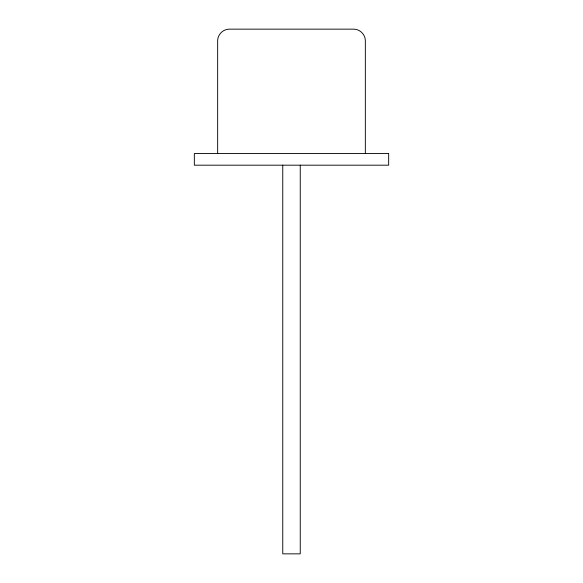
<?xml version="1.0" encoding="UTF-8"?>
<svg xmlns="http://www.w3.org/2000/svg" width="583" height="583" viewBox="0 0 583 583"><rect width="100%" height="100%" fill="white"/><g stroke="black" fill="none" stroke-linecap="round" stroke-linejoin="round"><path stroke-width="0.87" d="M365.344 153.526L365.344 40.81C365.388 34.572 359.93 29.114 353.684 29.15L229.316 29.15C223.07 29.114 217.612 34.572 217.656 40.81L217.656 153.526M300.245 165.186L300.245 553.85L282.755 553.85L282.755 165.186M388.664 153.526L194.336 153.526L194.336 165.186L388.664 165.186L388.664 153.526"/></g></svg>
